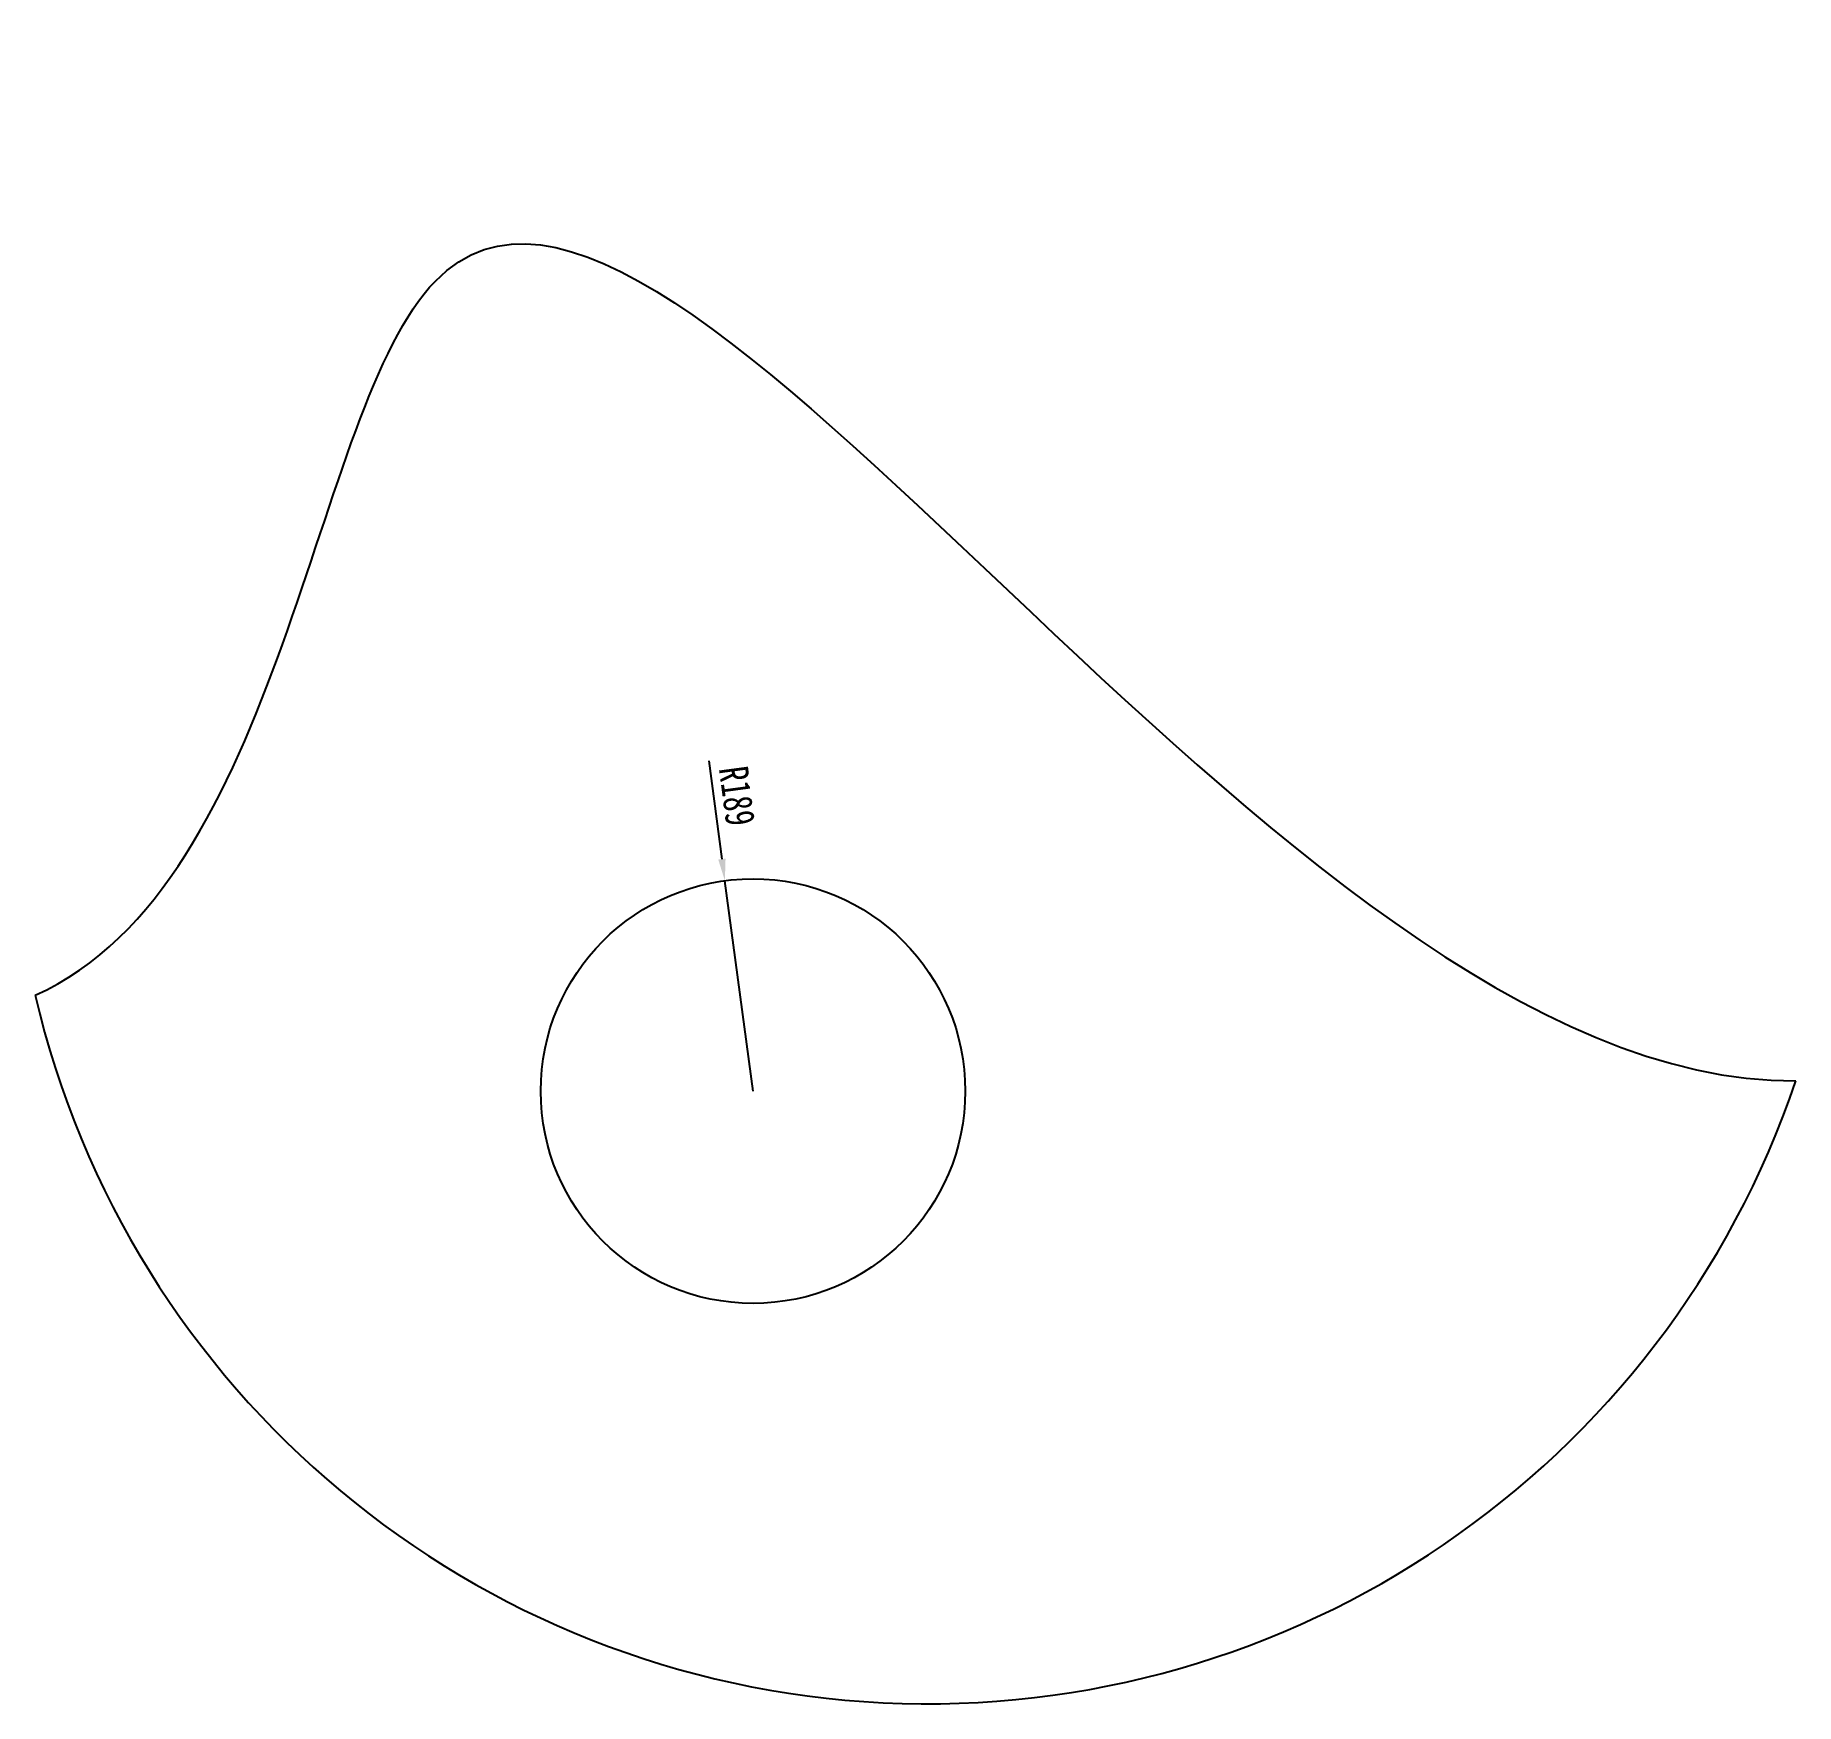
# Model space of a CAD drawing. Header units: millimetres. Extents: x 7610 to 9181, y 1028 to 2517.
import ezdxf

# ---------------------------------------------------------------- set-up
doc = ezdxf.new("R2010")
doc.units = ezdxf.units.MM
doc.header["$LTSCALE"] = 3000
doc.header["$MEASUREMENT"] = 0
doc.header["$PDMODE"] = 3
doc.linetypes.add('CONTINOUS', pattern=[0])
doc.layers.get('DEFPOINTS').update_dxf_attribs({"linetype": 'CONTINUOUS'})
doc.layers.add('粗实线', color=1, linetype='CONTINUOUS')
doc.styles.add('DXFS', font='', dxfattribs={"width": 0.75})
doc.styles.get('DXFS').set_extended_font_data('NSimSun')
doc.dimstyles.new('1-1300', dxfattribs={"dimscale": 13, "dimtxt": 2, "dimasz": 1.5, "dimexe": 1, "dimexo": 1, "dimgap": 0.6, "dimtad": 1, "dimdec": 0, "dimrnd": 0.1, "dimzin": 12, "dimdsep": 46, "dimtxsty": 'DXFS', "dimcen": 0.09, "dimdle": 1, "dimclrd": 4, "dimclre": 4, "dimclrt": 3, "dimadec": 0, "dimazin": 3, "dimtfac": 1, "dimtdec": 0, "dimtix": 1, "dimtmove": 2, "dimatfit": 3, "dimfxl": 1, "dimtolj": 1, "dimtzin": 0, "dimarcsym": 0})

# ---------------------------------------------------------------- blocks, each defined once
blk = doc.blocks.new('*D177')
at = {"layer": 'DEFPOINTS', "color": 0, "linetype": 'CONTINOUS'}
for p in [(8225, 1762.5), (8250.1, 1574.8)]:
    blk.add_point(p, dxfattribs=at)
at = {"layer": '粗实线', "color": 4, "linetype": 'CONTINOUS', "lineweight": -2}
for p, q in [((8210.6, 1869.5), (8222.4, 1781.8)), ((8250.1, 1574.8), (8225, 1762.5))]:
    blk.add_line(p, q, dxfattribs=at)
at = {"layer": '粗实线', "color": 4, "linetype": 'CONTINOUS'}
blk.add_solid([(8225.6, 1782.2), (8219.1, 1781.4), (8225, 1762.5)], dxfattribs=at)
at = {"layer": '粗实线', "color": 3, "linetype": 'CONTINOUS', "insert": (8235.8, 1838.1), "char_height": 26, "attachment_point": 5, "rotation": 277.6356, "style": 'DXFS'}
blk.add_mtext('\\A1;R189', dxfattribs=at)

msp = doc.modelspace()

# ---------------------------------------------------------------- linework, layer by layer
at = {"layer": '粗实线', "linetype": 'CONTINOUS'}
msp.add_circle((8250.1, 1574.8), 189.4, dxfattribs=at)
msp.add_arc((8406, 1846.1), 817.9, 193.1216, 341.3018, dxfattribs=at)
msp.add_open_spline([(7609.5, 1660.4), (7832, 1759.2), (7903.3, 3002.5), (8711.3, 1580.5), (9180.7, 1583.9)], degree=3, knots=[0, 0, 0, 0, 730.47253, 2138.805581, 2138.805581, 2138.805581, 2138.805581], dxfattribs=at)

# ---------------------------------------------------------------- dimensions: what is measured, and where the dimension line sits
dim = msp.add_radius_dim(center=(8250.1, 1574.8), mpoint=(8225, 1762.5), dimstyle='1-1300', override={"dimfxl": 1.2}, dxfattribs=at)
dim.commit()
dim.dimension.update_dxf_attribs({"geometry": '*D177', "text_midpoint": (8235.8, 1838.1)})

doc.saveas('drawing.dxf')
